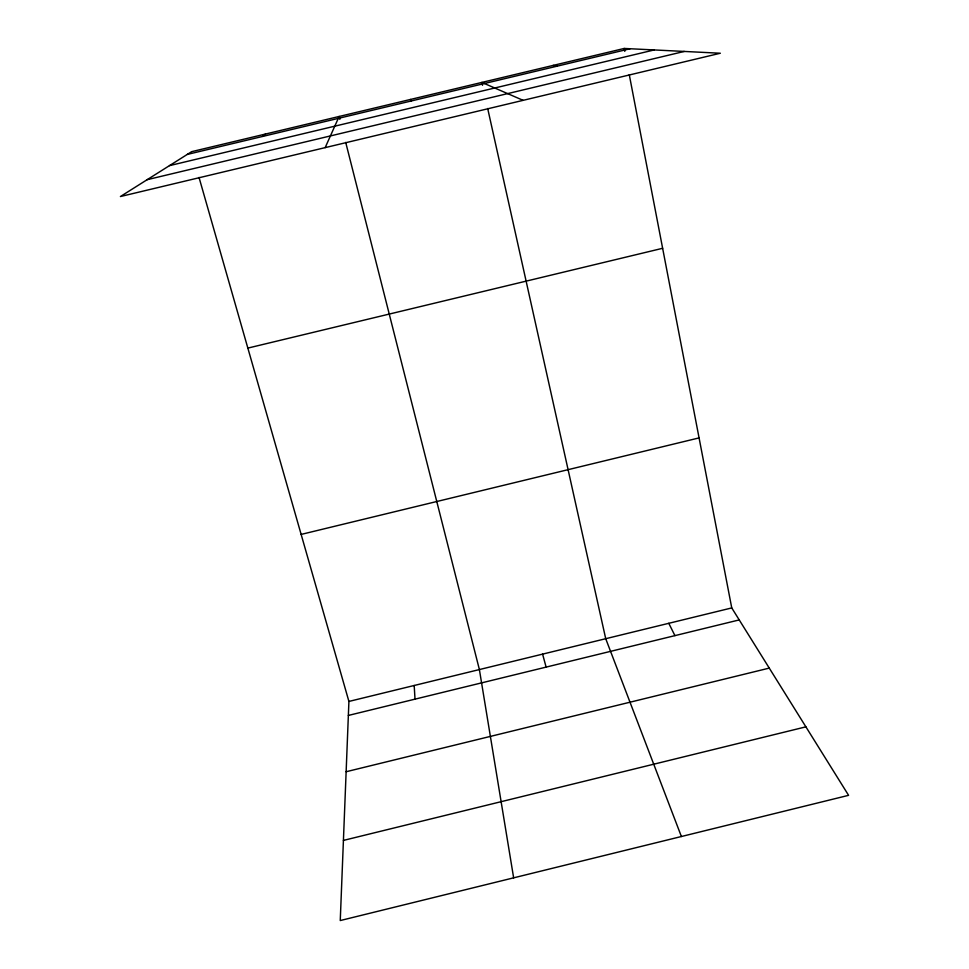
<?xml version="1.0" encoding="UTF-8"?>
<svg xmlns="http://www.w3.org/2000/svg" width="969" height="969" viewBox="0 0 969 969"><rect width="100%" height="100%" fill="white"/><g stroke="black" fill="none" stroke-linecap="round" stroke-linejoin="round"><path stroke-width="1.45" d="M199.033 177.436L348.913 701.435L340.252 920.55L848.59 795.331L731.752 607.926L629.269 74.674M325.16 147.627L339.138 116.474L339.865 119.357M262.829 136.387L265.445 134.061M348.913 701.435L731.752 607.926M348.356 715.437L739.226 619.918M346.127 771.736L769.265 668.101M343.414 840.414L805.893 726.847M301.141 534.416L699.073 437.903M247.846 348.101L662.639 248.294M624.23 48.45L191.656 151.661L120.41 196.537L720.33 53.234L624.23 48.45L624.787 51.369M187.283 154.422L630.141 48.741M169.466 165.638L654.196 49.94M147.191 179.677L684.247 51.442M553.105 65.42L557.32 66.122M523.127 100.34L481.872 82.413L482.526 85.308M410.553 99.432L411.401 100.946M668.78 623.309L674.933 635.628M681.389 836.513L605.722 638.704L487.686 108.492M542.592 654.123L546.116 667.108M345.715 142.407L479.389 669.567L513.643 877.841M414.187 685.483L415.011 699.146"/></g></svg>
